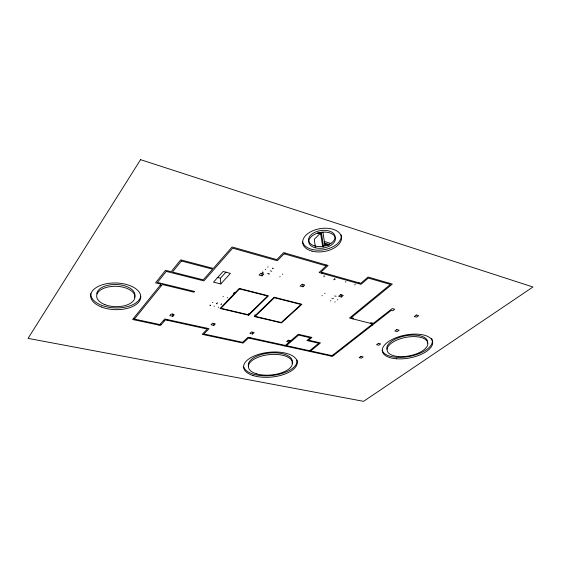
<?xml version="1.0" encoding="UTF-8"?>
<svg xmlns="http://www.w3.org/2000/svg" width="561" height="561" viewBox="0 0 561 561"><rect width="100%" height="100%" fill="white"/><g stroke="black" fill="none" stroke-linecap="round" stroke-linejoin="round"><path stroke-width="0.84" d="M345.737 282.162L345.779 281.468M134.472 319.861L134.984 319.23M158.763 325.05L159.289 324.44M167.178 320.275L167.725 319.651M172.823 316.285L174.219 314.7L171.203 314.027L169.815 315.619L172.823 316.285L172.774 313.711M220.775 283.95L230.403 273.41L223.068 271.482L213.524 282.113L220.775 283.95L220.431 278.235L226.062 272.001M233.376 293.508L234.561 292.26M205.621 328.676L206.196 328.08M213.839 325.394L215.312 323.886L212.472 323.248L211.006 324.763L213.839 325.394L213.748 323.669M262.071 275.851L263.838 274.034L260.83 273.228L259.07 275.051L262.071 275.851L261.819 273.277M284.693 253.951L285.458 253.172M319.798 233.797L314.251 239.337L315.254 246.139M322.694 246.875L320.724 234.007L321.488 233.25L318.992 232.471M248.677 315.198L268.467 295.822L239.245 288.41L220.101 308.473L248.677 315.198L248.537 313.466M255.129 316.334L274.385 297.737L301.019 304.483L281.25 322.491L255.129 316.334L254.982 314.609M252.569 333.998L254.105 332.554L251.419 331.951L249.883 333.402L252.569 333.998L252.422 332.259M302.926 286.769L304.763 285.037L301.937 284.28L300.1 286.012L302.926 286.769L302.582 284.182M325.583 265.746L326.376 265.002M250.073 338.388L250.683 337.82M321.965 273.305L322.743 272.583M284.757 345.962L298.263 334.286L311.909 337.427L308.592 340.204L320.457 342.897L309.981 351.474M341.354 297.035L343.255 295.388L340.597 294.672L338.697 296.327L341.354 297.035L340.941 294.497M286.39 345.639L298.62 335.092L310.24 337.757L306.937 340.534L318.809 343.22L309.658 350.737M358.367 283.557L359.166 282.87M353.009 318.921L353.746 318.325L351.242 317.687L392.307 284.069L368.058 277.057L360.772 283.319L321.032 272.099L328.101 265.5L283.621 252.639L276.839 259.617L232.086 246.98L213.299 268.431L180.712 259.862L171.14 271.72L165.53 270.304L155.558 282.849L161.084 284.189L132.62 319.461L160.551 325.436L165.383 319.882L207.325 329.048L202.198 334.342L243.088 343.087L248.481 338.038L332.393 356.368L391.262 310.366L392.728 310.759L394.699 309.223L392.251 308.564L373.43 323.297L371.003 322.687L370.26 323.269M330.983 356.06L331.635 355.548M323.914 276.818L324.391 276.145L323.935 275.767M354.833 284.939L355.197 284.062M333.55 279.792L335.233 279.245L334.412 278.586M133.385 318.515L134.619 318.781M160.158 324.265L161.351 324.517M163.37 320.555L164.569 320.815M333.094 354.882L334.033 355.085M290.787 340.751L288.242 340.183L286.65 341.565L289.188 342.133L288.992 340.429M160.215 285.261L161.512 285.577M371.571 324.756L372.532 325.001M217.219 277.407L220.431 278.235M324.637 243.081L329.602 244.603M324.714 244.07L328.844 245.332M324.363 241.468L330.962 243.495M317.4 232.976L320.724 234.007M337.757 299.728L337.357 299.812M336.102 296.201L335.702 296.285M335.071 295.928L334.665 296.012M335.183 301.958L334.784 302.035M333.388 298.571L332.989 298.655M322.912 232.156L325.043 245.837M332.357 298.305L331.958 298.382M321.488 233.25L323.599 246.98M330.822 300.815L330.422 300.892M325.043 293.256L324.637 293.34M322.351 295.661L321.951 295.738M282.828 274.154L282.407 274.245M280.198 276.762L279.778 276.853M271.776 271.138L271.349 271.229M270.619 270.823L270.192 270.914M268.144 266.91L267.716 267.001M268.025 273.473L267.597 273.565M265.662 269.476L265.234 269.568M227.696 297.695L227.296 297.779M223.397 296.643L222.998 296.727M221.833 303.866L221.441 303.943M221.237 304.497L220.838 304.581M218.692 307.176L218.299 307.26M217.57 302.842L217.17 302.926M214.442 306.173L214.05 306.257M212.885 302.505L212.486 302.589M341.109 235.003A19.572 11.627 -9.1 0 1 323.76 249.757A19.572 11.627 -9.1 0 1 302.491 241.328M140.706 296.229A25.021 13.359 1.6 0 1 114.262 307.877A25.021 13.359 1.6 0 1 90.784 293.599M96.765 293.915A19.109 10.203 1.6 0 1 118.252 284.637A19.109 10.203 1.6 0 1 134.528 297.225M296.993 360.071A26.907 12.475 -5.7 0 1 273.179 375.351A26.907 12.475 -5.7 0 1 243.733 366.915M248.467 366.312A22.11 10.252 -5.7 0 1 270.774 352.918A22.11 10.252 -5.7 0 1 291.972 363.381M431.507 338.283A25.54 11.662 -10.8 0 1 411.921 355.891A25.54 11.662 -10.8 0 1 382.167 350.127M386.922 349.215A20.652 9.432 -10.8 0 1 407.09 335.548A20.652 9.432 -10.8 0 1 427.405 343.087M140.566 159.661L28.05 338.381L363.605 401.339L532.95 287.001L140.566 159.661M166.252 271.391L157.438 282.442L194.611 291.482L194.008 292.176L162.381 284.504L134.367 319.097L159.892 324.567L164.724 318.999L209.029 328.697L203.881 333.998L242.625 342.308L248.018 337.238L332.105 355.653L372.686 323.886L349.503 318.038L390.442 284.448L368.318 278.067L361.039 284.308L319.118 272.499L326.158 265.907L284.083 253.775L277.309 260.725L232.682 248.151L203.916 280.893L166.252 271.391M181.413 260.991L172.458 272.057L203.292 279.855L212.64 269.182L181.413 260.991M210.109 305.149L210.242 305.542L210.109 305.149M216.714 303.417L216.848 303.81L216.714 303.417M239.512 288.908L220.992 308.291L248.439 314.756L267.548 296.012L239.512 288.908M262.814 272.064L262.941 272.492L262.814 272.064M272.849 268.207L272.976 268.635L272.849 268.207M268.915 273.712L269.035 274.133L268.915 273.712M274.161 297.26L254.252 316.516L281.454 322.919L301.916 304.3L274.161 297.26M360.884 356.417L359.187 357.68L361.452 358.184L363.156 356.922L360.884 356.417M378.359 343.36L376.571 344.699L378.864 345.239L380.653 343.907L378.359 343.36M396.795 329.588L394.909 330.997L397.23 331.579L399.123 330.17L396.795 329.588M416.283 315.023L414.284 316.516L416.634 317.147L418.639 315.661L416.283 315.023M312.035 251.125A19.6 11.606 -9.1 0 0 341.53 238.299A19.6 11.606 -9.1 0 0 312.715 230.795A19.6 11.606 -9.1 0 0 312.035 251.125M315.289 247.794A13.415 7.938 -9.1 0 0 335.401 238.944A13.415 7.938 -9.1 0 0 315.598 233.895A13.415 7.938 -9.1 0 0 315.289 247.794M315.037 246.02A13.394 7.952 -9.1 0 0 335.106 237.163A13.394 7.952 -9.1 0 0 315.331 232.1A13.394 7.952 -9.1 0 0 315.037 246.02M101.366 306.965A25.063 13.331 1.6 0 0 140.692 297.968A25.063 13.331 1.6 0 0 105.138 284.02A25.063 13.331 1.6 0 0 101.366 306.965M253.011 375.526A26.942 12.447 -5.7 0 0 296.811 364.881A26.942 12.447 -5.7 0 0 261.447 353.584A26.942 12.447 -5.7 0 0 253.011 375.526M396.276 358.76A25.568 11.634 -10.8 0 0 432.657 342A25.568 11.634 -10.8 0 0 393.549 338.767A25.568 11.634 -10.8 0 0 396.276 358.76M398.499 356.544A20.68 9.411 -10.8 0 0 427.819 342.932A20.68 9.411 -10.8 0 0 396.108 340.415A20.68 9.411 -10.8 0 0 398.499 356.544M256.216 373.738A22.138 10.224 -5.7 0 0 292.148 364.909A22.138 10.224 -5.7 0 0 262.962 355.709A22.138 10.224 -5.7 0 0 256.216 373.738M104.928 304.637A19.137 10.182 1.6 0 0 134.871 297.667A19.137 10.182 1.6 0 0 107.607 287.106A19.137 10.182 1.6 0 0 104.928 304.637"/></g></svg>
